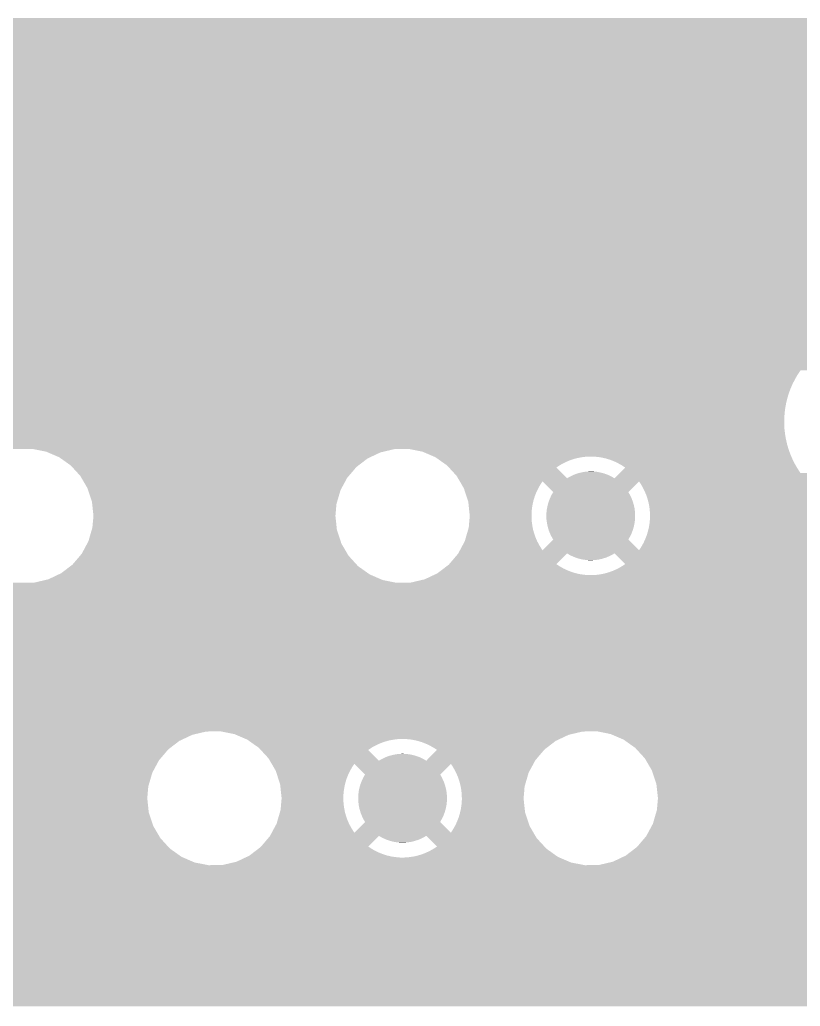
# Model space of a CAD drawing. Extents: x 295 to 953, y 10 to 290.
# Drawn here: x 830.15 to 843.84, y 237.93 to 255.24 of the extents above; entities that cross this region are included whole.
import ezdxf

# ---------------------------------------------------------------- set-up
doc = ezdxf.new("R2010")
doc.units = 0
doc.header["$LTSCALE"] = 5
doc.header["$MEASUREMENT"] = 0
doc.layers.add('GND1', color=7, linetype='CONTINUOUS')

msp = doc.modelspace()

# ---------------------------------------------------------------- linework, layer by layer
at = {"layer": 'GND1'}
for points in [[(782.512, 255.204), (782.536, 255.266), (848.376, 255.204), (848.376, 255.266)], [(782.403, 255.011), (782.444, 255.073), (848.376, 255.011), (848.376, 255.073)], [(782.444, 255.073), (782.48, 255.137), (848.376, 255.073), (848.376, 255.137)], [(782.48, 255.137), (782.512, 255.204), (848.376, 255.137), (848.376, 255.204)], [(751.989, 254.956), (752.019, 255.011), (848.376, 254.956), (848.376, 255.011)], [(782.16, 254.768), (781.972, 254.956), (848.376, 254.768), (848.376, 254.956)], [(782.008, 254.678), (782.074, 254.713), (848.376, 254.678), (848.376, 254.713)], [(782.074, 254.713), (782.137, 254.752), (848.376, 254.713), (848.376, 254.752)], [(782.137, 254.752), (782.16, 254.768), (848.376, 254.752), (848.376, 254.768)], [(751.401, 254.502), (751.556, 254.575), (848.376, 254.502), (848.376, 254.575)], [(781.579, 254.575), (781.653, 254.579), (848.376, 254.575), (848.376, 254.579)], [(781.653, 254.579), (781.727, 254.589), (848.376, 254.579), (848.376, 254.589)], [(781.727, 254.589), (781.799, 254.603), (848.376, 254.589), (848.376, 254.603)], [(781.799, 254.603), (781.871, 254.623), (848.376, 254.603), (848.376, 254.623)], [(781.871, 254.623), (781.94, 254.648), (848.376, 254.623), (848.376, 254.648)], [(781.94, 254.648), (782.008, 254.678), (848.376, 254.648), (848.376, 254.678)], [(637.749, 254.162), (637.996, 254.409), (848.376, 254.162), (848.376, 254.409)], [(637.996, 254.409), (637.949, 254.441), (848.376, 254.409), (848.376, 254.441)], [(750.909, 254.441), (751.158, 254.445), (848.376, 254.441), (848.376, 254.445)], [(751.158, 254.445), (751.401, 254.502), (848.376, 254.445), (848.376, 254.502)], [(659.688, 254.11), (659.271, 254.162), (848.376, 254.11), (848.376, 254.162)], [(660.095, 254.006), (659.688, 254.11), (848.376, 254.006), (848.376, 254.11)], [(660.485, 253.852), (660.095, 254.006), (848.376, 253.852), (848.376, 254.006)], [(660.854, 253.65), (660.485, 253.852), (848.376, 253.65), (848.376, 253.852)], [(661.194, 253.403), (660.854, 253.65), (848.376, 253.403), (848.376, 253.65)], [(661.5, 253.116), (661.194, 253.403), (848.376, 253.116), (848.376, 253.403)], [(661.768, 252.792), (661.5, 253.116), (848.376, 252.792), (848.376, 253.116)], [(661.993, 252.438), (661.768, 252.792), (848.376, 252.438), (848.376, 252.792)], [(662.172, 252.058), (661.993, 252.438), (848.376, 252.058), (848.376, 252.438)], [(662.302, 251.659), (662.172, 252.058), (848.376, 251.659), (848.376, 252.058)], [(662.352, 251.394), (662.302, 251.659), (848.376, 251.394), (848.376, 251.659)], [(732.997, 251.388), (732.906, 251.394), (848.376, 251.388), (848.376, 251.394)], [(733.087, 251.377), (732.997, 251.388), (848.376, 251.377), (848.376, 251.388)], [(733.176, 251.361), (733.087, 251.377), (848.376, 251.361), (848.376, 251.377)], [(733.264, 251.339), (733.176, 251.361), (848.376, 251.339), (848.376, 251.361)], [(733.351, 251.313), (733.264, 251.339), (848.376, 251.313), (848.376, 251.339)], [(733.436, 251.281), (733.351, 251.313), (848.376, 251.281), (848.376, 251.313)], [(733.519, 251.245), (733.436, 251.281), (848.376, 251.245), (848.376, 251.281)], [(733.6, 251.203), (733.519, 251.245), (848.376, 251.203), (848.376, 251.245)], [(733.473, 250.826), (733.754, 251.107), (848.376, 250.826), (848.376, 251.107)], [(733.678, 251.158), (733.6, 251.203), (848.376, 251.158), (848.376, 251.203)], [(733.754, 251.107), (733.678, 251.158), (848.376, 251.107), (848.376, 251.158)], [(662.401, 250.738), (662.407, 250.826), (848.376, 250.738), (848.376, 250.826)], [(734.154, 250.693), (734.123, 250.738), (848.376, 250.693), (848.376, 250.738)], [(734.201, 250.616), (734.154, 250.693), (848.376, 250.616), (848.376, 250.693)], [(734.244, 250.536), (734.201, 250.616), (848.376, 250.536), (848.376, 250.616)], [(734.283, 250.454), (734.244, 250.536), (848.376, 250.454), (848.376, 250.536)], [(734.316, 250.37), (734.283, 250.454), (848.376, 250.37), (848.376, 250.454)], [(734.345, 250.284), (734.316, 250.37), (848.376, 250.284), (848.376, 250.37)], [(734.368, 250.196), (734.345, 250.284), (848.376, 250.196), (848.376, 250.284)], [(734.387, 250.107), (734.368, 250.196), (848.376, 250.107), (848.376, 250.196)], [(734.4, 250.017), (734.387, 250.107), (848.376, 250.017), (848.376, 250.107)], [(734.408, 249.927), (734.4, 250.017), (848.376, 249.927), (848.376, 250.017)], [(734.41, 249.836), (734.408, 249.927), (848.376, 249.836), (848.376, 249.927)], [(734.401, 249.667), (734.404, 249.691), (844.638, 249.667), (844.719, 249.691)], [(734.404, 249.693), (734.405, 249.713), (844.725, 249.693), (844.813, 249.713)], [(734.404, 249.691), (734.404, 249.693), (844.719, 249.691), (844.725, 249.693)], [(734.405, 249.713), (734.406, 249.729), (844.813, 249.713), (844.903, 249.729)], [(734.406, 249.729), (734.407, 249.739), (844.903, 249.729), (844.993, 249.739)], [(734.407, 249.743), (734.409, 249.782), (848.376, 249.743), (848.376, 249.782)], [(734.407, 249.739), (734.407, 249.743), (844.993, 249.739), (845.084, 249.743)], [(734.409, 249.782), (734.41, 249.836), (848.376, 249.782), (848.376, 249.836)], [(734.365, 249.467), (734.376, 249.512), (844.233, 249.467), (844.302, 249.512)], [(734.376, 249.512), (734.377, 249.516), (844.302, 249.512), (844.309, 249.516)], [(734.377, 249.516), (734.385, 249.561), (844.309, 249.516), (844.388, 249.561)], [(734.385, 249.561), (734.392, 249.601), (844.388, 249.561), (844.468, 249.601)], [(734.392, 249.601), (734.393, 249.601), (844.468, 249.601), (844.469, 249.601)], [(734.393, 249.601), (734.397, 249.637), (844.469, 249.601), (844.552, 249.637)], [(734.397, 249.637), (734.401, 249.667), (844.552, 249.637), (844.638, 249.667)], [(734.297, 249.252), (734.328, 249.337), (844.422, 249.252), (844.337, 249.337)], [(734.328, 249.337), (734.355, 249.424), (844.337, 249.337), (844.25, 249.424)], [(734.355, 249.424), (734.363, 249.456), (844.25, 249.424), (844.218, 249.456)], [(734.363, 249.456), (734.365, 249.467), (844.218, 249.456), (844.233, 249.467)], [(734.219, 249.088), (734.26, 249.169), (848.376, 249.088), (848.376, 249.169)], [(734.26, 249.169), (734.263, 249.175), (848.376, 249.169), (848.376, 249.175)], [(734.263, 249.175), (734.297, 249.252), (844.499, 249.175), (844.422, 249.252)], [(734.123, 248.934), (734.173, 249.01), (843.753, 248.934), (843.797, 249.01)], [(734.173, 249.01), (734.174, 249.012), (843.797, 249.01), (843.799, 249.012)], [(734.174, 249.012), (734.219, 249.087), (843.799, 249.012), (843.849, 249.087)], [(734.219, 249.087), (734.219, 249.088), (848.376, 249.087), (848.376, 249.088)], [(722.844, 248.846), (722.845, 248.853), (843.708, 248.846), (843.711, 248.853)], [(722.845, 248.853), (722.847, 248.866), (843.711, 248.853), (843.718, 248.866)], [(722.847, 248.866), (722.851, 248.934), (843.718, 248.866), (843.753, 248.934)], [(733.55, 248.77), (733.473, 248.846), (843.675, 248.77), (843.708, 248.846)], [(733.635, 248.685), (733.55, 248.77), (843.643, 248.685), (843.675, 248.77)], [(733.721, 248.598), (733.635, 248.685), (843.617, 248.598), (843.643, 248.685)], [(733.584, 248.46), (733.663, 248.505), (843.586, 248.46), (843.595, 248.505)], [(733.663, 248.505), (733.669, 248.51), (843.595, 248.505), (843.595, 248.51)], [(733.669, 248.51), (733.739, 248.555), (843.595, 248.51), (843.606, 248.555)], [(733.754, 248.565), (733.721, 248.598), (843.609, 248.565), (843.617, 248.598)], [(733.739, 248.555), (733.754, 248.565), (843.606, 248.555), (843.609, 248.565)], [(732.979, 248.283), (733.069, 248.293), (843.565, 248.283), (843.566, 248.293)], [(733.069, 248.293), (733.158, 248.308), (843.566, 248.293), (843.567, 248.308)], [(733.158, 248.308), (733.247, 248.329), (843.567, 248.308), (843.568, 248.329)], [(733.247, 248.329), (733.253, 248.33), (843.568, 248.329), (843.568, 248.33)], [(733.253, 248.33), (733.334, 248.354), (843.568, 248.33), (843.571, 248.354)], [(733.334, 248.354), (733.419, 248.385), (843.571, 248.354), (843.575, 248.385)], [(733.419, 248.385), (733.503, 248.42), (843.575, 248.385), (843.579, 248.42)], [(733.503, 248.42), (733.584, 248.46), (843.579, 248.42), (843.586, 248.46)], [(722.566, 248.109), (722.593, 248.149), (843.564, 248.109), (843.562, 248.149)], [(722.593, 248.149), (722.616, 248.184), (843.562, 248.149), (843.562, 248.184)], [(722.616, 248.184), (722.649, 248.24), (843.562, 248.184), (843.562, 248.24)], [(722.649, 248.24), (722.662, 248.263), (843.562, 248.24), (843.564, 248.263)], [(722.662, 248.263), (722.67, 248.278), (843.564, 248.263), (843.565, 248.278)], [(732.888, 248.278), (732.979, 248.283), (843.565, 248.278), (843.565, 248.283)], [(660.877, 248.021), (660.929, 248.059), (843.571, 248.021), (843.566, 248.059)], [(660.929, 248.059), (660.998, 248.109), (843.566, 248.059), (843.564, 248.109)], [(721.968, 247.968), (721.916, 248.021), (843.576, 247.968), (843.571, 248.021)], [(722.058, 247.879), (721.968, 247.968), (843.592, 247.879), (843.576, 247.968)], [(722.146, 247.79), (722.058, 247.879), (843.612, 247.79), (843.592, 247.879)], [(722.197, 247.74), (722.146, 247.79), (843.627, 247.74), (843.612, 247.79)], [(722.15, 247.709), (722.182, 247.729), (843.636, 247.709), (843.63, 247.729)], [(722.182, 247.729), (722.197, 247.74), (843.63, 247.729), (843.627, 247.74)], [(818.005, 247.704), (817.982, 247.709), (830.115, 247.704), (830.365, 247.709)], [(830.387, 247.704), (830.365, 247.709), (836.719, 247.704), (836.969, 247.709)], [(830.609, 247.66), (830.387, 247.704), (836.533, 247.66), (836.719, 247.704)], [(830.639, 247.647), (830.609, 247.66), (836.477, 247.647), (836.533, 247.66)], [(830.838, 247.562), (830.639, 247.647), (836.296, 247.562), (836.477, 247.647)], [(836.995, 247.703), (836.969, 247.709), (843.638, 247.703), (843.636, 247.709)], [(837.213, 247.66), (836.995, 247.703), (843.653, 247.66), (843.638, 247.703)], [(837.312, 247.618), (837.213, 247.66), (843.668, 247.618), (843.653, 247.66)], [(837.414, 247.574), (837.312, 247.618), (843.687, 247.574), (843.668, 247.618)], [(830.868, 247.541), (830.838, 247.562), (836.251, 247.541), (836.296, 247.562)], [(831.041, 247.418), (830.868, 247.541), (836.09, 247.418), (836.251, 247.541)], [(837.424, 247.57), (837.414, 247.574), (840.07, 247.57), (840.144, 247.574)], [(837.442, 247.562), (837.424, 247.57), (840.009, 247.562), (840.07, 247.57)], [(837.444, 247.56), (837.442, 247.562), (839.997, 247.56), (840.009, 247.562)], [(837.465, 247.546), (837.444, 247.56), (839.924, 247.546), (839.997, 247.56)], [(837.493, 247.526), (837.465, 247.546), (839.852, 247.526), (839.924, 247.546)], [(837.528, 247.501), (837.493, 247.526), (839.783, 247.501), (839.852, 247.526)], [(837.57, 247.471), (837.528, 247.501), (839.715, 247.471), (839.783, 247.501)], [(837.619, 247.437), (837.57, 247.471), (839.649, 247.437), (839.715, 247.471)], [(837.645, 247.418), (837.619, 247.437), (839.619, 247.418), (839.649, 247.437)], [(840.218, 247.573), (840.144, 247.574), (843.687, 247.573), (843.687, 247.574)], [(840.292, 247.567), (840.218, 247.573), (843.69, 247.567), (843.687, 247.573)], [(840.365, 247.555), (840.292, 247.567), (843.695, 247.555), (843.69, 247.567)], [(840.437, 247.539), (840.365, 247.555), (843.702, 247.539), (843.695, 247.555)], [(840.451, 247.534), (840.437, 247.539), (843.704, 247.534), (843.702, 247.539)], [(840.508, 247.517), (840.451, 247.534), (843.712, 247.517), (843.704, 247.534)], [(840.577, 247.49), (840.508, 247.517), (843.726, 247.49), (843.712, 247.517)], [(840.644, 247.458), (840.577, 247.49), (843.741, 247.458), (843.726, 247.49)], [(840.653, 247.453), (840.644, 247.458), (843.744, 247.453), (843.741, 247.458)], [(840.709, 247.422), (840.653, 247.453), (843.762, 247.422), (843.744, 247.453)], [(831.067, 247.39), (831.041, 247.418), (836.054, 247.39), (836.09, 247.418)], [(831.21, 247.234), (831.067, 247.39), (835.921, 247.234), (836.054, 247.39)], [(837.664, 247.397), (837.645, 247.418), (839.586, 247.397), (839.619, 247.418)], [(837.679, 247.381), (837.664, 247.397), (839.563, 247.381), (839.586, 247.397)], [(837.814, 247.234), (837.679, 247.381), (839.71, 247.234), (839.563, 247.381)], [(839.846, 247.244), (839.866, 247.253), (840.487, 247.244), (840.469, 247.253)], [(839.866, 247.253), (839.905, 247.268), (840.469, 247.253), (840.427, 247.268)], [(839.905, 247.268), (839.926, 247.275), (840.427, 247.268), (840.409, 247.275)], [(839.926, 247.275), (839.966, 247.287), (840.409, 247.275), (840.365, 247.287)], [(839.966, 247.287), (839.989, 247.292), (840.365, 247.287), (840.347, 247.292)], [(839.989, 247.292), (840.029, 247.301), (840.347, 247.292), (840.302, 247.301)], [(840.029, 247.301), (840.053, 247.305), (840.302, 247.301), (840.284, 247.305)], [(840.053, 247.305), (840.092, 247.31), (840.284, 247.305), (840.236, 247.31)], [(840.092, 247.31), (840.124, 247.312), (840.236, 247.31), (840.221, 247.312)], [(840.124, 247.312), (840.156, 247.314), (840.221, 247.312), (840.156, 247.314)], [(840.585, 247.195), (840.673, 247.283), (848.376, 247.195), (848.376, 247.283)], [(840.673, 247.283), (840.688, 247.298), (843.849, 247.283), (843.838, 247.298)], [(840.688, 247.298), (840.764, 247.374), (843.838, 247.298), (843.789, 247.374)], [(840.771, 247.381), (840.709, 247.422), (843.785, 247.381), (843.762, 247.422)], [(840.764, 247.374), (840.771, 247.381), (843.789, 247.374), (843.785, 247.381)], [(831.229, 247.2), (831.21, 247.234), (835.892, 247.2), (835.921, 247.234)], [(831.335, 247.019), (831.229, 247.2), (835.794, 247.019), (835.892, 247.2)], [(837.837, 247.193), (837.814, 247.234), (839.751, 247.193), (839.71, 247.234)], [(837.87, 247.138), (837.837, 247.193), (844.442, 247.138), (844.497, 247.193)], [(837.906, 247.076), (837.87, 247.138), (839.279, 247.076), (839.32, 247.138)], [(839.508, 246.95), (839.32, 247.138), (840.826, 246.95), (841.014, 247.138)], [(839.751, 247.193), (839.788, 247.215), (840.583, 247.193), (840.544, 247.215)], [(839.788, 247.215), (839.808, 247.225), (840.544, 247.215), (840.527, 247.225)], [(839.808, 247.225), (839.846, 247.244), (840.527, 247.225), (840.487, 247.244)], [(840.583, 247.193), (840.585, 247.195), (844.497, 247.193), (844.499, 247.195)], [(841.042, 247.096), (841.014, 247.138), (844.399, 247.096), (844.442, 247.138)], [(841.08, 247.032), (841.042, 247.096), (844.335, 247.032), (844.399, 247.096)], [(831.348, 246.98), (831.335, 247.019), (835.774, 246.98), (835.794, 247.019)], [(831.413, 246.782), (831.348, 246.98), (835.716, 246.782), (835.774, 246.98)], [(837.939, 247.019), (837.906, 247.076), (839.247, 247.019), (839.279, 247.076)], [(837.942, 247.012), (837.939, 247.019), (839.243, 247.012), (839.247, 247.019)], [(837.964, 246.945), (837.942, 247.012), (839.211, 246.945), (839.243, 247.012)], [(837.986, 246.876), (837.964, 246.945), (839.184, 246.876), (839.211, 246.945)], [(839.481, 246.904), (839.508, 246.95), (840.853, 246.904), (840.826, 246.95)], [(841.113, 246.966), (841.08, 247.032), (844.269, 246.966), (844.335, 247.032)], [(841.134, 246.914), (841.113, 246.966), (844.218, 246.914), (844.269, 246.966)], [(841.142, 246.897), (841.134, 246.914), (844.244, 246.897), (844.218, 246.914)], [(831.418, 246.741), (831.413, 246.782), (835.704, 246.741), (835.716, 246.782)], [(831.44, 246.534), (831.418, 246.741), (835.686, 246.534), (835.704, 246.741)], [(838.01, 246.805), (837.986, 246.876), (839.162, 246.805), (839.184, 246.876)], [(838.017, 246.782), (838.01, 246.805), (839.157, 246.782), (839.162, 246.805)], [(838.023, 246.733), (838.017, 246.782), (839.146, 246.733), (839.157, 246.782)], [(838.03, 246.66), (838.023, 246.733), (839.134, 246.66), (839.146, 246.733)], [(839.412, 246.725), (839.426, 246.777), (840.922, 246.725), (840.907, 246.777)], [(839.426, 246.777), (839.43, 246.786), (840.907, 246.777), (840.904, 246.786)], [(839.43, 246.786), (839.449, 246.837), (840.904, 246.786), (840.885, 246.837)], [(839.449, 246.837), (839.453, 246.846), (840.885, 246.837), (840.881, 246.846)], [(839.453, 246.846), (839.476, 246.895), (840.881, 246.846), (840.857, 246.895)], [(839.476, 246.895), (839.481, 246.904), (840.857, 246.895), (840.853, 246.904)], [(841.153, 246.864), (841.142, 246.897), (844.293, 246.864), (844.244, 246.897)], [(841.165, 246.827), (841.153, 246.864), (844.357, 246.827), (844.293, 246.864)], [(841.167, 246.818), (841.165, 246.827), (844.371, 246.818), (844.357, 246.827)], [(841.178, 246.777), (841.167, 246.818), (844.452, 246.777), (844.371, 246.818)], [(841.183, 246.755), (841.178, 246.777), (844.502, 246.755), (844.452, 246.777)], [(841.186, 246.74), (841.183, 246.755), (844.535, 246.74), (844.502, 246.755)], [(841.192, 246.709), (841.186, 246.74), (844.62, 246.709), (844.535, 246.74)], [(838.038, 246.586), (838.03, 246.66), (839.128, 246.586), (839.134, 246.66)], [(838.044, 246.534), (838.038, 246.586), (839.127, 246.534), (839.128, 246.586)], [(839.388, 246.534), (839.389, 246.588), (840.946, 246.534), (840.944, 246.588)], [(839.389, 246.588), (839.391, 246.598), (840.944, 246.588), (840.943, 246.598)], [(839.391, 246.598), (839.396, 246.652), (840.943, 246.598), (840.937, 246.652)], [(839.396, 246.652), (839.398, 246.662), (840.937, 246.652), (840.936, 246.662)], [(839.398, 246.662), (839.409, 246.715), (840.936, 246.662), (840.924, 246.715)], [(839.409, 246.715), (839.412, 246.725), (840.924, 246.715), (840.922, 246.725)], [(841.196, 246.682), (841.192, 246.709), (844.707, 246.682), (844.62, 246.709)], [(841.199, 246.661), (841.196, 246.682), (844.795, 246.661), (844.708, 246.682)], [(841.196, 246.682), (841.196, 246.682), (844.708, 246.682), (844.707, 246.682)], [(841.2, 246.645), (841.199, 246.661), (844.885, 246.645), (844.795, 246.661)], [(841.202, 246.634), (841.2, 246.645), (844.975, 246.634), (844.885, 246.645)], [(841.202, 246.628), (841.202, 246.634), (845.065, 246.628), (844.975, 246.634)], [(841.202, 246.627), (841.202, 246.628), (845.156, 246.627), (845.065, 246.628)], [(841.204, 246.608), (841.202, 246.627), (848.376, 246.608), (848.376, 246.627)], [(841.207, 246.534), (841.204, 246.608), (848.376, 246.534), (848.376, 246.608)], [(831.421, 246.327), (831.44, 246.534), (835.708, 246.327), (835.686, 246.534)], [(838.029, 246.364), (838.035, 246.438), (839.141, 246.364), (839.131, 246.438)], [(838.035, 246.438), (838.042, 246.512), (839.131, 246.438), (839.127, 246.512)], [(838.042, 246.512), (838.044, 246.534), (839.127, 246.512), (839.127, 246.534)], [(839.39, 246.48), (839.388, 246.534), (840.944, 246.48), (840.946, 246.534)], [(839.39, 246.47), (839.39, 246.48), (840.943, 246.47), (840.944, 246.48)], [(839.397, 246.417), (839.39, 246.47), (840.937, 246.417), (840.943, 246.47)], [(839.398, 246.407), (839.397, 246.417), (840.935, 246.407), (840.937, 246.417)], [(839.409, 246.354), (839.398, 246.407), (840.925, 246.354), (840.935, 246.407)], [(841.188, 246.336), (841.199, 246.409), (848.376, 246.336), (848.376, 246.409)], [(841.199, 246.409), (841.206, 246.483), (848.376, 246.409), (848.376, 246.483)], [(841.206, 246.483), (841.207, 246.534), (848.376, 246.483), (848.376, 246.534)], [(831.352, 246.088), (831.409, 246.287), (835.778, 246.088), (835.712, 246.287)], [(831.409, 246.287), (831.421, 246.327), (835.712, 246.287), (835.708, 246.327)], [(837.974, 246.15), (837.994, 246.22), (839.2, 246.15), (839.175, 246.22)], [(837.994, 246.22), (838.015, 246.291), (839.175, 246.22), (839.155, 246.291)], [(838.015, 246.291), (838.025, 246.327), (839.155, 246.291), (839.148, 246.327)], [(838.025, 246.327), (838.029, 246.364), (839.148, 246.327), (839.141, 246.364)], [(839.411, 246.344), (839.409, 246.354), (840.922, 246.344), (840.925, 246.354)], [(839.427, 246.292), (839.411, 246.344), (840.907, 246.292), (840.922, 246.344)], [(839.429, 246.282), (839.427, 246.292), (840.904, 246.282), (840.907, 246.292)], [(839.449, 246.232), (839.429, 246.282), (840.885, 246.232), (840.904, 246.282)], [(839.453, 246.222), (839.449, 246.232), (840.881, 246.222), (840.885, 246.232)], [(839.476, 246.174), (839.453, 246.222), (840.858, 246.174), (840.881, 246.222)], [(841.149, 246.193), (841.171, 246.264), (848.376, 246.193), (848.376, 246.264)], [(841.171, 246.264), (841.188, 246.336), (848.376, 246.264), (848.376, 246.336)], [(831.234, 245.869), (831.331, 246.05), (835.896, 245.869), (835.79, 246.05)], [(831.331, 246.05), (831.352, 246.088), (835.79, 246.05), (835.778, 246.088)], [(837.917, 246.017), (837.953, 246.082), (839.265, 246.017), (839.23, 246.082)], [(837.953, 246.082), (837.956, 246.088), (839.23, 246.082), (839.227, 246.088)], [(837.956, 246.088), (837.974, 246.15), (839.227, 246.088), (839.2, 246.15)], [(839.32, 245.93), (839.508, 246.118), (841.014, 245.93), (840.826, 246.118)], [(839.481, 246.165), (839.476, 246.174), (840.852, 246.165), (840.858, 246.174)], [(839.508, 246.118), (839.481, 246.165), (840.826, 246.118), (840.852, 246.165)], [(841.054, 245.992), (841.091, 246.057), (848.376, 245.992), (848.376, 246.057)], [(841.091, 246.057), (841.122, 246.124), (848.376, 246.057), (848.376, 246.124)], [(841.122, 246.124), (841.149, 246.193), (848.376, 246.124), (848.376, 246.193)], [(831.205, 245.835), (831.234, 245.869), (835.916, 245.835), (835.896, 245.869)], [(837.683, 245.687), (837.838, 245.869), (839.563, 245.687), (839.744, 245.869)], [(837.838, 245.869), (837.841, 245.875), (839.744, 245.869), (839.751, 245.875)], [(837.841, 245.875), (837.871, 245.93), (848.376, 245.875), (848.376, 245.93)], [(837.871, 245.93), (837.884, 245.954), (839.32, 245.93), (839.304, 245.954)], [(837.884, 245.954), (837.917, 246.017), (839.304, 245.954), (839.265, 246.017)], [(839.789, 245.853), (839.751, 245.875), (840.545, 245.853), (840.583, 245.875)], [(840.771, 245.688), (840.583, 245.875), (848.376, 245.688), (848.376, 245.875)], [(841.014, 245.93), (841.054, 245.992), (848.376, 245.93), (848.376, 245.992)], [(831.072, 245.679), (831.205, 245.835), (836.058, 245.679), (835.916, 245.835)], [(839.806, 245.843), (839.789, 245.853), (840.526, 245.843), (840.545, 245.853)], [(839.847, 245.824), (839.806, 245.843), (840.488, 245.824), (840.526, 245.843)], [(839.864, 245.816), (839.847, 245.824), (840.468, 245.816), (840.488, 245.824)], [(839.907, 245.8), (839.864, 245.816), (840.429, 245.8), (840.468, 245.816)], [(839.924, 245.794), (839.907, 245.8), (840.407, 245.794), (840.429, 245.8)], [(839.968, 245.781), (839.924, 245.794), (840.367, 245.781), (840.407, 245.794)], [(839.986, 245.776), (839.968, 245.781), (840.345, 245.776), (840.367, 245.781)], [(840.032, 245.767), (839.986, 245.776), (840.305, 245.767), (840.345, 245.776)], [(840.049, 245.764), (840.032, 245.767), (840.28, 245.764), (840.305, 245.767)], [(840.098, 245.759), (840.049, 245.764), (840.241, 245.759), (840.28, 245.764)], [(840.113, 245.757), (840.098, 245.759), (840.21, 245.757), (840.241, 245.759)], [(840.177, 245.755), (840.113, 245.757), (840.177, 245.755), (840.21, 245.757)], [(830.829, 245.507), (830.874, 245.528), (836.287, 245.507), (836.258, 245.528)], [(830.874, 245.528), (831.035, 245.651), (836.258, 245.528), (836.084, 245.651)], [(831.035, 245.651), (831.072, 245.679), (836.084, 245.651), (836.058, 245.679)], [(837.448, 245.513), (837.478, 245.528), (839.968, 245.513), (839.906, 245.528)], [(837.478, 245.528), (837.481, 245.53), (839.906, 245.528), (839.896, 245.53)], [(837.481, 245.53), (837.51, 245.552), (839.896, 245.53), (839.825, 245.552)], [(837.51, 245.552), (837.545, 245.579), (839.825, 245.552), (839.756, 245.579)], [(837.545, 245.579), (837.586, 245.61), (839.756, 245.579), (839.689, 245.61)], [(837.586, 245.61), (837.634, 245.647), (839.689, 245.61), (839.625, 245.647)], [(837.634, 245.647), (837.676, 245.679), (839.625, 245.647), (839.576, 245.679)], [(837.676, 245.679), (837.683, 245.687), (839.576, 245.679), (839.563, 245.687)], [(840.337, 245.508), (840.41, 245.523), (848.376, 245.508), (848.376, 245.523)], [(840.41, 245.523), (840.481, 245.543), (848.376, 245.523), (848.376, 245.543)], [(840.481, 245.543), (840.551, 245.568), (848.376, 245.543), (848.376, 245.568)], [(840.551, 245.568), (840.619, 245.598), (848.376, 245.568), (848.376, 245.598)], [(840.619, 245.598), (840.684, 245.632), (848.376, 245.598), (848.376, 245.632)], [(840.684, 245.632), (840.747, 245.671), (848.376, 245.632), (848.376, 245.671)], [(840.747, 245.671), (840.771, 245.688), (848.376, 245.671), (848.376, 245.688)], [(680.498, 245.346), (680.499, 245.36), (848.376, 245.346), (848.376, 245.36)], [(817.774, 245.36), (818.024, 245.364), (830.157, 245.36), (830.135, 245.364)], [(830.157, 245.36), (830.406, 245.364), (836.761, 245.36), (836.739, 245.364)], [(830.406, 245.364), (830.593, 245.408), (836.739, 245.364), (836.516, 245.408)], [(830.593, 245.408), (830.649, 245.421), (836.516, 245.408), (836.486, 245.421)], [(830.649, 245.421), (830.829, 245.507), (836.486, 245.421), (836.287, 245.507)], [(836.761, 245.36), (837.01, 245.364), (848.376, 245.36), (848.376, 245.364)], [(837.01, 245.364), (837.253, 245.421), (848.376, 245.364), (848.376, 245.421)], [(837.253, 245.421), (837.408, 245.494), (848.376, 245.421), (848.376, 245.494)], [(837.408, 245.494), (837.41, 245.495), (840.19, 245.494), (840.115, 245.495)], [(837.41, 245.495), (837.423, 245.502), (840.115, 245.495), (840.042, 245.502)], [(837.423, 245.502), (837.448, 245.513), (840.042, 245.502), (839.968, 245.513)], [(840.19, 245.494), (840.264, 245.499), (848.376, 245.494), (848.376, 245.499)], [(840.264, 245.499), (840.337, 245.508), (848.376, 245.499), (848.376, 245.508)], [(680.435, 245.098), (680.498, 245.346), (848.376, 245.098), (848.376, 245.346)], [(751.064, 245.097), (750.99, 245.098), (848.376, 245.097), (848.376, 245.098)], [(751.138, 245.09), (751.064, 245.097), (848.376, 245.09), (848.376, 245.097)], [(751.211, 245.079), (751.138, 245.09), (848.376, 245.079), (848.376, 245.09)], [(751.283, 245.062), (751.211, 245.079), (848.376, 245.062), (848.376, 245.079)], [(751.354, 245.04), (751.283, 245.062), (848.376, 245.04), (848.376, 245.062)], [(751.423, 245.013), (751.354, 245.04), (848.376, 245.013), (848.376, 245.04)], [(751.49, 244.982), (751.423, 245.013), (848.376, 244.982), (848.376, 245.013)], [(751.429, 244.717), (751.617, 244.905), (848.376, 244.717), (848.376, 244.905)], [(751.555, 244.945), (751.49, 244.982), (848.376, 244.945), (848.376, 244.982)], [(751.617, 244.905), (751.555, 244.945), (848.376, 244.905), (848.376, 244.945)], [(680.253, 244.662), (680.282, 244.708), (848.376, 244.662), (848.376, 244.708)], [(680.282, 244.708), (680.286, 244.717), (848.376, 244.708), (848.376, 244.717)], [(751.888, 244.619), (751.86, 244.662), (848.376, 244.619), (848.376, 244.662)], [(751.926, 244.555), (751.888, 244.619), (848.376, 244.555), (848.376, 244.619)], [(751.959, 244.489), (751.926, 244.555), (848.376, 244.489), (848.376, 244.555)], [(751.988, 244.421), (751.959, 244.489), (848.376, 244.421), (848.376, 244.489)], [(752.011, 244.35), (751.988, 244.421), (848.376, 244.35), (848.376, 244.421)], [(752.029, 244.279), (752.011, 244.35), (848.376, 244.279), (848.376, 244.35)], [(752.03, 244.272), (752.029, 244.279), (848.376, 244.272), (848.376, 244.279)], [(784.91, 244.271), (784.836, 244.272), (848.376, 244.271), (848.376, 244.272)], [(784.983, 244.265), (784.91, 244.271), (848.376, 244.265), (848.376, 244.271)], [(785.057, 244.253), (784.983, 244.265), (848.376, 244.253), (848.376, 244.265)], [(785.129, 244.237), (785.057, 244.253), (848.376, 244.237), (848.376, 244.253)], [(785.2, 244.215), (785.129, 244.237), (848.376, 244.215), (848.376, 244.237)], [(785.269, 244.188), (785.2, 244.215), (848.376, 244.188), (848.376, 244.215)], [(785.336, 244.156), (785.269, 244.188), (848.376, 244.156), (848.376, 244.188)], [(785.4, 244.12), (785.336, 244.156), (848.376, 244.12), (848.376, 244.156)], [(785.274, 243.891), (785.462, 244.079), (848.376, 243.891), (848.376, 244.079)], [(785.462, 244.079), (785.4, 244.12), (848.376, 244.079), (848.376, 244.12)], [(752.028, 243.836), (752.034, 243.859), (848.376, 243.836), (848.376, 243.859)], [(752.034, 243.859), (752.039, 243.891), (848.376, 243.859), (848.376, 243.891)], [(785.734, 243.794), (785.705, 243.836), (848.376, 243.794), (848.376, 243.836)], [(785.772, 243.73), (785.734, 243.794), (848.376, 243.73), (848.376, 243.794)], [(785.805, 243.664), (785.772, 243.73), (848.376, 243.664), (848.376, 243.73)], [(785.833, 243.595), (785.805, 243.664), (848.376, 243.595), (848.376, 243.664)], [(785.856, 243.525), (785.833, 243.595), (848.376, 243.525), (848.376, 243.595)], [(785.875, 243.453), (785.856, 243.525), (848.376, 243.453), (848.376, 243.525)], [(785.888, 243.38), (785.875, 243.453), (848.376, 243.38), (848.376, 243.453)], [(785.896, 243.306), (785.888, 243.38), (848.376, 243.306), (848.376, 243.38)], [(785.898, 243.232), (785.896, 243.306), (848.376, 243.232), (848.376, 243.306)], [(785.879, 243.034), (785.891, 243.107), (848.376, 243.034), (848.376, 243.107)], [(785.891, 243.107), (785.897, 243.181), (848.376, 243.107), (848.376, 243.181)], [(785.897, 243.181), (785.898, 243.232), (848.376, 243.181), (848.376, 243.232)], [(785.841, 242.891), (785.863, 242.962), (848.376, 242.891), (848.376, 242.962)], [(785.863, 242.962), (785.879, 243.034), (848.376, 242.962), (848.376, 243.034)], [(785.783, 242.756), (785.814, 242.822), (848.376, 242.756), (848.376, 242.822)], [(785.814, 242.822), (785.841, 242.891), (848.376, 242.822), (848.376, 242.891)], [(824.609, 242.751), (824.586, 242.756), (833.417, 242.751), (833.667, 242.756)], [(833.689, 242.751), (833.667, 242.756), (840.021, 242.751), (840.271, 242.756)], [(840.515, 242.707), (840.271, 242.756), (848.376, 242.707), (848.376, 242.756)], [(824.831, 242.707), (824.609, 242.751), (833.231, 242.707), (833.417, 242.751)], [(824.861, 242.694), (824.831, 242.707), (833.175, 242.694), (833.231, 242.707)], [(825.06, 242.609), (824.861, 242.694), (832.994, 242.609), (833.175, 242.694)], [(825.089, 242.588), (825.06, 242.609), (832.949, 242.588), (832.994, 242.609)], [(825.263, 242.465), (825.089, 242.588), (832.788, 242.465), (832.949, 242.588)], [(833.911, 242.707), (833.689, 242.751), (839.835, 242.707), (840.021, 242.751)], [(833.941, 242.694), (833.911, 242.707), (839.779, 242.694), (839.835, 242.707)], [(834.112, 242.621), (833.941, 242.694), (839.624, 242.621), (839.779, 242.694)], [(834.122, 242.617), (834.112, 242.621), (836.768, 242.617), (836.842, 242.621)], [(834.14, 242.609), (834.122, 242.617), (836.707, 242.609), (836.768, 242.617)], [(834.142, 242.607), (834.14, 242.609), (836.695, 242.607), (836.707, 242.609)], [(834.163, 242.593), (834.142, 242.607), (836.622, 242.593), (836.695, 242.607)], [(834.191, 242.573), (834.163, 242.593), (836.55, 242.573), (836.622, 242.593)], [(836.916, 242.62), (836.842, 242.621), (839.622, 242.62), (839.624, 242.621)], [(836.99, 242.614), (836.916, 242.62), (839.608, 242.614), (839.622, 242.62)], [(837.063, 242.602), (836.99, 242.614), (839.584, 242.602), (839.608, 242.614)], [(837.125, 242.588), (837.063, 242.602), (839.553, 242.588), (839.584, 242.602)], [(837.135, 242.586), (837.125, 242.588), (839.55, 242.586), (839.553, 242.588)], [(837.206, 242.564), (837.135, 242.586), (839.522, 242.564), (839.55, 242.586)], [(840.744, 242.609), (840.515, 242.707), (848.376, 242.609), (848.376, 242.707)], [(840.947, 242.465), (840.744, 242.609), (848.376, 242.465), (848.376, 242.609)], [(825.289, 242.437), (825.263, 242.465), (832.752, 242.437), (832.788, 242.465)], [(825.431, 242.281), (825.289, 242.437), (832.619, 242.281), (832.752, 242.437)], [(834.226, 242.548), (834.191, 242.573), (836.481, 242.548), (836.55, 242.573)], [(834.268, 242.518), (834.226, 242.548), (836.413, 242.518), (836.481, 242.548)], [(834.317, 242.484), (834.268, 242.518), (836.347, 242.484), (836.413, 242.518)], [(834.343, 242.465), (834.317, 242.484), (836.317, 242.465), (836.347, 242.484)], [(834.362, 242.444), (834.343, 242.465), (836.284, 242.444), (836.317, 242.465)], [(834.377, 242.428), (834.362, 242.444), (836.261, 242.428), (836.284, 242.444)], [(834.512, 242.281), (834.377, 242.428), (836.408, 242.281), (836.261, 242.428)], [(837.275, 242.537), (837.206, 242.564), (839.487, 242.537), (839.522, 242.564)], [(837.342, 242.505), (837.275, 242.537), (839.445, 242.505), (839.487, 242.537)], [(837.288, 242.247), (837.469, 242.428), (839.194, 242.247), (839.348, 242.428)], [(837.407, 242.469), (837.342, 242.505), (839.398, 242.469), (839.445, 242.505)], [(837.456, 242.437), (837.407, 242.469), (839.356, 242.437), (839.398, 242.469)], [(837.469, 242.428), (837.456, 242.437), (839.348, 242.428), (839.356, 242.437)], [(841.116, 242.281), (840.947, 242.465), (848.376, 242.281), (848.376, 242.465)], [(825.451, 242.247), (825.431, 242.281), (832.59, 242.247), (832.619, 242.281)], [(825.557, 242.066), (825.451, 242.247), (832.492, 242.066), (832.59, 242.247)], [(834.535, 242.24), (834.512, 242.281), (836.449, 242.24), (836.408, 242.281)], [(834.568, 242.185), (834.535, 242.24), (839.161, 242.185), (839.19, 242.24)], [(836.449, 242.24), (836.486, 242.262), (837.281, 242.24), (837.242, 242.262)], [(836.486, 242.262), (836.506, 242.272), (837.242, 242.262), (837.225, 242.272)], [(836.506, 242.272), (836.544, 242.291), (837.225, 242.272), (837.185, 242.291)], [(836.544, 242.291), (836.564, 242.3), (837.185, 242.291), (837.167, 242.3)], [(836.564, 242.3), (836.603, 242.315), (837.167, 242.3), (837.125, 242.315)], [(836.603, 242.315), (836.624, 242.322), (837.125, 242.315), (837.107, 242.322)], [(836.624, 242.322), (836.664, 242.334), (837.107, 242.322), (837.063, 242.334)], [(836.664, 242.334), (836.687, 242.339), (837.063, 242.334), (837.045, 242.339)], [(836.687, 242.339), (836.727, 242.348), (837.045, 242.339), (837, 242.348)], [(836.727, 242.348), (836.751, 242.352), (837, 242.348), (836.982, 242.352)], [(836.751, 242.352), (836.79, 242.357), (836.982, 242.352), (836.934, 242.357)], [(836.79, 242.357), (836.822, 242.359), (836.934, 242.357), (836.919, 242.359)], [(836.822, 242.359), (836.854, 242.361), (836.919, 242.359), (836.854, 242.361)], [(837.281, 242.24), (837.288, 242.247), (839.19, 242.24), (839.194, 242.247)], [(841.241, 242.066), (841.116, 242.281), (848.376, 242.066), (848.376, 242.281)], [(825.57, 242.027), (825.557, 242.066), (832.472, 242.027), (832.492, 242.066)], [(834.604, 242.123), (834.568, 242.185), (835.977, 242.123), (836.018, 242.185)], [(834.637, 242.066), (834.604, 242.123), (835.945, 242.066), (835.977, 242.123)], [(834.64, 242.059), (834.637, 242.066), (835.941, 242.059), (835.945, 242.066)], [(836.206, 241.997), (836.018, 242.185), (837.524, 241.997), (837.712, 242.185)], [(837.74, 242.143), (837.712, 242.185), (839.138, 242.143), (839.161, 242.185)], [(837.778, 242.079), (837.74, 242.143), (839.103, 242.079), (839.138, 242.143)], [(837.804, 242.027), (837.778, 242.079), (839.076, 242.027), (839.103, 242.079)], [(841.319, 241.829), (841.241, 242.066), (848.376, 241.829), (848.376, 242.066)], [(825.635, 241.829), (825.57, 242.027), (832.414, 241.829), (832.472, 242.027)], [(834.662, 241.992), (834.64, 242.059), (835.909, 241.992), (835.941, 242.059)], [(834.684, 241.923), (834.662, 241.992), (835.882, 241.923), (835.909, 241.992)], [(834.708, 241.852), (834.684, 241.923), (835.86, 241.852), (835.882, 241.923)], [(836.147, 241.884), (836.151, 241.893), (837.583, 241.884), (837.579, 241.893)], [(836.151, 241.893), (836.174, 241.942), (837.579, 241.893), (837.555, 241.942)], [(836.174, 241.942), (836.179, 241.951), (837.555, 241.942), (837.551, 241.951)], [(836.179, 241.951), (836.206, 241.997), (837.551, 241.951), (837.524, 241.997)], [(837.811, 242.013), (837.804, 242.027), (839.071, 242.013), (839.076, 242.027)], [(837.84, 241.944), (837.811, 242.013), (839.052, 241.944), (839.071, 242.013)], [(837.863, 241.874), (837.84, 241.944), (839.031, 241.874), (839.052, 241.944)], [(825.639, 241.788), (825.635, 241.829), (832.402, 241.788), (832.414, 241.829)], [(825.661, 241.581), (825.639, 241.788), (832.384, 241.581), (832.402, 241.788)], [(834.715, 241.829), (834.708, 241.852), (835.855, 241.829), (835.86, 241.852)], [(834.721, 241.78), (834.715, 241.829), (835.844, 241.78), (835.855, 241.829)], [(834.728, 241.707), (834.721, 241.78), (835.832, 241.707), (835.844, 241.78)], [(836.096, 241.709), (836.107, 241.762), (837.634, 241.709), (837.622, 241.762)], [(836.107, 241.762), (836.11, 241.772), (837.622, 241.762), (837.62, 241.772)], [(836.11, 241.772), (836.124, 241.824), (837.62, 241.772), (837.605, 241.824)], [(836.124, 241.824), (836.128, 241.833), (837.605, 241.824), (837.602, 241.833)], [(836.128, 241.833), (836.147, 241.884), (837.602, 241.833), (837.583, 241.884)], [(837.881, 241.802), (837.863, 241.874), (839.01, 241.802), (839.031, 241.874)], [(837.884, 241.788), (837.881, 241.802), (839.006, 241.788), (839.01, 241.802)], [(837.894, 241.729), (837.884, 241.788), (839.001, 241.729), (839.006, 241.788)], [(837.902, 241.655), (837.894, 241.729), (838.995, 241.655), (839.001, 241.729)], [(841.346, 241.581), (841.319, 241.829), (848.376, 241.581), (848.376, 241.829)], [(825.643, 241.374), (825.661, 241.581), (832.406, 241.374), (832.384, 241.581)], [(834.736, 241.633), (834.728, 241.707), (835.826, 241.633), (835.832, 241.707)], [(834.733, 241.485), (834.74, 241.559), (835.829, 241.485), (835.825, 241.559)], [(834.742, 241.581), (834.736, 241.633), (835.825, 241.581), (835.826, 241.633)], [(834.74, 241.559), (834.742, 241.581), (835.825, 241.559), (835.825, 241.581)], [(836.086, 241.581), (836.087, 241.635), (837.644, 241.581), (837.642, 241.635)], [(836.088, 241.527), (836.086, 241.581), (837.642, 241.527), (837.644, 241.581)], [(836.087, 241.635), (836.089, 241.645), (837.642, 241.635), (837.641, 241.645)], [(836.089, 241.645), (836.094, 241.699), (837.641, 241.645), (837.635, 241.699)], [(836.094, 241.699), (836.096, 241.709), (837.635, 241.699), (837.634, 241.709)], [(837.905, 241.581), (837.902, 241.655), (838.988, 241.581), (838.995, 241.655)], [(837.904, 241.53), (837.905, 241.581), (838.993, 241.53), (838.988, 241.581)], [(841.327, 241.374), (841.346, 241.581), (848.376, 241.374), (848.376, 241.581)], [(825.631, 241.334), (825.643, 241.374), (832.41, 241.334), (832.406, 241.374)], [(834.713, 241.338), (834.723, 241.374), (835.853, 241.338), (835.846, 241.374)], [(834.723, 241.374), (834.727, 241.411), (835.846, 241.374), (835.839, 241.411)], [(834.727, 241.411), (834.733, 241.485), (835.839, 241.411), (835.829, 241.485)], [(836.088, 241.517), (836.088, 241.527), (837.641, 241.517), (837.642, 241.527)], [(836.095, 241.464), (836.088, 241.517), (837.635, 241.464), (837.641, 241.517)], [(836.096, 241.454), (836.095, 241.464), (837.633, 241.454), (837.635, 241.464)], [(836.107, 241.401), (836.096, 241.454), (837.623, 241.401), (837.633, 241.454)], [(836.109, 241.391), (836.107, 241.401), (837.62, 241.391), (837.623, 241.401)], [(836.125, 241.339), (836.109, 241.391), (837.605, 241.339), (837.62, 241.391)], [(837.874, 241.334), (837.886, 241.383), (839.014, 241.334), (839.009, 241.383)], [(837.886, 241.383), (837.897, 241.456), (839.009, 241.383), (839.001, 241.456)], [(837.897, 241.456), (837.904, 241.53), (839.001, 241.456), (838.993, 241.53)], [(841.258, 241.135), (841.327, 241.374), (848.376, 241.135), (848.376, 241.374)], [(825.573, 241.135), (825.631, 241.334), (832.476, 241.135), (832.41, 241.334)], [(834.654, 241.135), (834.672, 241.197), (835.925, 241.135), (835.898, 241.197)], [(834.672, 241.197), (834.692, 241.267), (835.898, 241.197), (835.873, 241.267)], [(834.692, 241.267), (834.713, 241.338), (835.873, 241.267), (835.853, 241.338)], [(836.127, 241.329), (836.125, 241.339), (837.602, 241.329), (837.605, 241.339)], [(836.147, 241.279), (836.127, 241.329), (837.583, 241.279), (837.602, 241.329)], [(836.151, 241.269), (836.147, 241.279), (837.579, 241.269), (837.583, 241.279)], [(836.174, 241.221), (836.151, 241.269), (837.556, 241.221), (837.579, 241.269)], [(836.179, 241.212), (836.174, 241.221), (837.55, 241.212), (837.556, 241.221)], [(836.206, 241.165), (836.179, 241.212), (837.524, 241.165), (837.55, 241.212)], [(837.82, 241.171), (837.847, 241.24), (839.068, 241.171), (839.045, 241.24)], [(837.847, 241.24), (837.869, 241.311), (839.045, 241.24), (839.022, 241.311)], [(837.869, 241.311), (837.874, 241.334), (839.022, 241.311), (839.014, 241.334)], [(825.455, 240.916), (825.553, 241.097), (832.594, 240.916), (832.488, 241.097)], [(825.553, 241.097), (825.573, 241.135), (832.488, 241.097), (832.476, 241.135)], [(834.582, 241.001), (834.615, 241.064), (836.002, 241.001), (835.963, 241.064)], [(834.615, 241.064), (834.651, 241.129), (835.963, 241.064), (835.928, 241.129)], [(834.651, 241.129), (834.654, 241.135), (835.928, 241.129), (835.925, 241.135)], [(836.018, 240.977), (836.206, 241.165), (837.712, 240.977), (837.524, 241.165)], [(837.712, 240.977), (837.752, 241.039), (839.162, 240.977), (839.126, 241.039)], [(837.752, 241.039), (837.785, 241.097), (839.126, 241.039), (839.092, 241.097)], [(837.785, 241.097), (837.789, 241.104), (839.092, 241.097), (839.09, 241.104)], [(837.789, 241.104), (837.82, 241.171), (839.09, 241.104), (839.068, 241.171)], [(841.14, 240.916), (841.258, 241.135), (848.376, 240.916), (848.376, 241.135)], [(825.294, 240.726), (825.426, 240.882), (832.756, 240.726), (832.614, 240.882)], [(825.426, 240.882), (825.455, 240.916), (832.614, 240.882), (832.594, 240.916)], [(834.381, 240.734), (834.536, 240.916), (836.261, 240.734), (836.442, 240.916)], [(834.536, 240.916), (834.539, 240.922), (836.442, 240.916), (836.449, 240.922)], [(834.539, 240.922), (834.569, 240.977), (839.194, 240.922), (839.162, 240.977)], [(834.569, 240.977), (834.582, 241.001), (836.018, 240.977), (836.002, 241.001)], [(836.487, 240.9), (836.449, 240.922), (837.243, 240.9), (837.281, 240.922)], [(836.504, 240.89), (836.487, 240.9), (837.224, 240.89), (837.243, 240.9)], [(836.545, 240.871), (836.504, 240.89), (837.186, 240.871), (837.224, 240.89)], [(836.562, 240.863), (836.545, 240.871), (837.166, 240.863), (837.186, 240.871)], [(836.605, 240.847), (836.562, 240.863), (837.127, 240.847), (837.166, 240.863)], [(837.322, 240.882), (837.281, 240.922), (839.218, 240.882), (839.194, 240.922)], [(837.469, 240.735), (837.322, 240.882), (839.353, 240.735), (839.218, 240.882)], [(840.978, 240.726), (841.14, 240.916), (848.376, 240.726), (848.376, 240.916)], [(825.096, 240.575), (825.257, 240.698), (832.956, 240.575), (832.782, 240.698)], [(825.257, 240.698), (825.294, 240.726), (832.782, 240.698), (832.756, 240.726)], [(834.284, 240.657), (834.332, 240.694), (836.387, 240.657), (836.323, 240.694)], [(834.332, 240.694), (834.374, 240.726), (836.323, 240.694), (836.274, 240.726)], [(834.374, 240.726), (834.381, 240.734), (836.274, 240.726), (836.261, 240.734)], [(836.622, 240.841), (836.605, 240.847), (837.105, 240.841), (837.127, 240.847)], [(836.666, 240.828), (836.622, 240.841), (837.065, 240.828), (837.105, 240.841)], [(836.684, 240.823), (836.666, 240.828), (837.043, 240.823), (837.065, 240.828)], [(836.73, 240.814), (836.684, 240.823), (837.003, 240.814), (837.043, 240.823)], [(836.747, 240.811), (836.73, 240.814), (836.978, 240.811), (837.003, 240.814)], [(836.796, 240.806), (836.747, 240.811), (836.939, 240.806), (836.978, 240.811)], [(836.811, 240.804), (836.796, 240.806), (836.908, 240.804), (836.939, 240.806)], [(836.875, 240.802), (836.811, 240.804), (836.875, 240.802), (836.908, 240.804)], [(837.317, 240.645), (837.382, 240.679), (839.461, 240.645), (839.413, 240.679)], [(837.382, 240.679), (837.413, 240.698), (839.413, 240.679), (839.386, 240.698)], [(837.413, 240.698), (837.445, 240.718), (839.386, 240.698), (839.368, 240.718)], [(837.445, 240.718), (837.469, 240.735), (839.368, 240.718), (839.353, 240.735)], [(840.78, 240.575), (840.978, 240.726), (848.376, 240.575), (848.376, 240.726)], [(824.87, 240.468), (825.051, 240.554), (833.184, 240.468), (832.985, 240.554)], [(825.051, 240.554), (825.096, 240.575), (832.985, 240.554), (832.956, 240.575)], [(833.951, 240.468), (834.106, 240.541), (839.788, 240.468), (839.618, 240.541)], [(834.106, 240.541), (834.108, 240.542), (836.888, 240.541), (836.813, 240.542)], [(834.108, 240.542), (834.121, 240.549), (836.813, 240.542), (836.74, 240.549)], [(834.121, 240.549), (834.146, 240.56), (836.74, 240.549), (836.666, 240.56)], [(834.146, 240.56), (834.176, 240.575), (836.666, 240.56), (836.604, 240.575)], [(834.176, 240.575), (834.179, 240.577), (836.604, 240.575), (836.594, 240.577)], [(834.179, 240.577), (834.208, 240.599), (836.594, 240.577), (836.523, 240.599)], [(834.208, 240.599), (834.243, 240.626), (836.523, 240.599), (836.454, 240.626)], [(834.243, 240.626), (834.284, 240.657), (836.454, 240.626), (836.387, 240.657)], [(836.888, 240.541), (836.962, 240.546), (839.618, 240.541), (839.608, 240.546)], [(836.962, 240.546), (837.022, 240.554), (839.608, 240.546), (839.589, 240.554)], [(837.022, 240.554), (837.035, 240.555), (839.589, 240.554), (839.587, 240.555)], [(837.035, 240.555), (837.108, 240.57), (839.587, 240.555), (839.566, 240.57)], [(837.108, 240.57), (837.179, 240.59), (839.566, 240.57), (839.538, 240.59)], [(837.179, 240.59), (837.249, 240.615), (839.538, 240.59), (839.503, 240.615)], [(837.249, 240.615), (837.317, 240.645), (839.503, 240.615), (839.461, 240.645)], [(840.555, 240.468), (840.78, 240.575), (848.376, 240.468), (848.376, 240.575)], [(680.119, 240.37), (680.087, 240.407), (848.376, 240.37), (848.376, 240.407)], [(680.174, 240.279), (680.119, 240.37), (848.376, 240.279), (848.376, 240.37)], [(824.378, 240.407), (824.628, 240.411), (833.459, 240.407), (833.437, 240.411)], [(824.628, 240.411), (824.814, 240.455), (833.437, 240.411), (833.214, 240.455)], [(824.814, 240.455), (824.87, 240.468), (833.214, 240.455), (833.184, 240.468)], [(833.459, 240.407), (833.708, 240.411), (840.063, 240.407), (840.041, 240.411)], [(833.708, 240.411), (833.895, 240.455), (840.041, 240.411), (839.818, 240.455)], [(833.895, 240.455), (833.951, 240.468), (839.818, 240.455), (839.788, 240.468)], [(840.063, 240.407), (840.312, 240.411), (848.376, 240.407), (848.376, 240.411)], [(840.312, 240.411), (840.555, 240.468), (848.376, 240.411), (848.376, 240.468)], [(811.623, 240.231), (811.378, 240.279), (848.376, 240.231), (848.376, 240.279)], [(811.852, 240.133), (811.623, 240.231), (848.376, 240.133), (848.376, 240.231)], [(812.055, 239.988), (811.852, 240.133), (848.376, 239.988), (848.376, 240.133)], [(812.223, 239.804), (812.055, 239.988), (848.376, 239.804), (848.376, 239.988)], [(812.349, 239.589), (812.223, 239.804), (848.376, 239.589), (848.376, 239.804)], [(812.427, 239.353), (812.349, 239.589), (848.376, 239.353), (848.376, 239.589)], [(812.453, 239.105), (812.427, 239.353), (848.376, 239.105), (848.376, 239.353)], [(812.435, 238.898), (812.453, 239.105), (848.376, 238.898), (848.376, 239.105)], [(812.365, 238.659), (812.435, 238.898), (848.376, 238.659), (848.376, 238.898)], [(812.247, 238.439), (812.365, 238.659), (848.376, 238.439), (848.376, 238.659)], [(812.086, 238.25), (812.247, 238.439), (848.376, 238.25), (848.376, 238.439)], [(811.662, 237.992), (811.888, 238.098), (848.376, 237.992), (848.376, 238.098)], [(811.888, 238.098), (812.086, 238.25), (848.376, 238.098), (848.376, 238.25)], [(811.17, 237.931), (811.42, 237.935), (848.376, 237.931), (848.376, 237.935)], [(811.42, 237.935), (811.662, 237.992), (848.376, 237.935), (848.376, 237.992)]]:
    msp.add_solid(points, dxfattribs=at)

doc.saveas('drawing.dxf')
